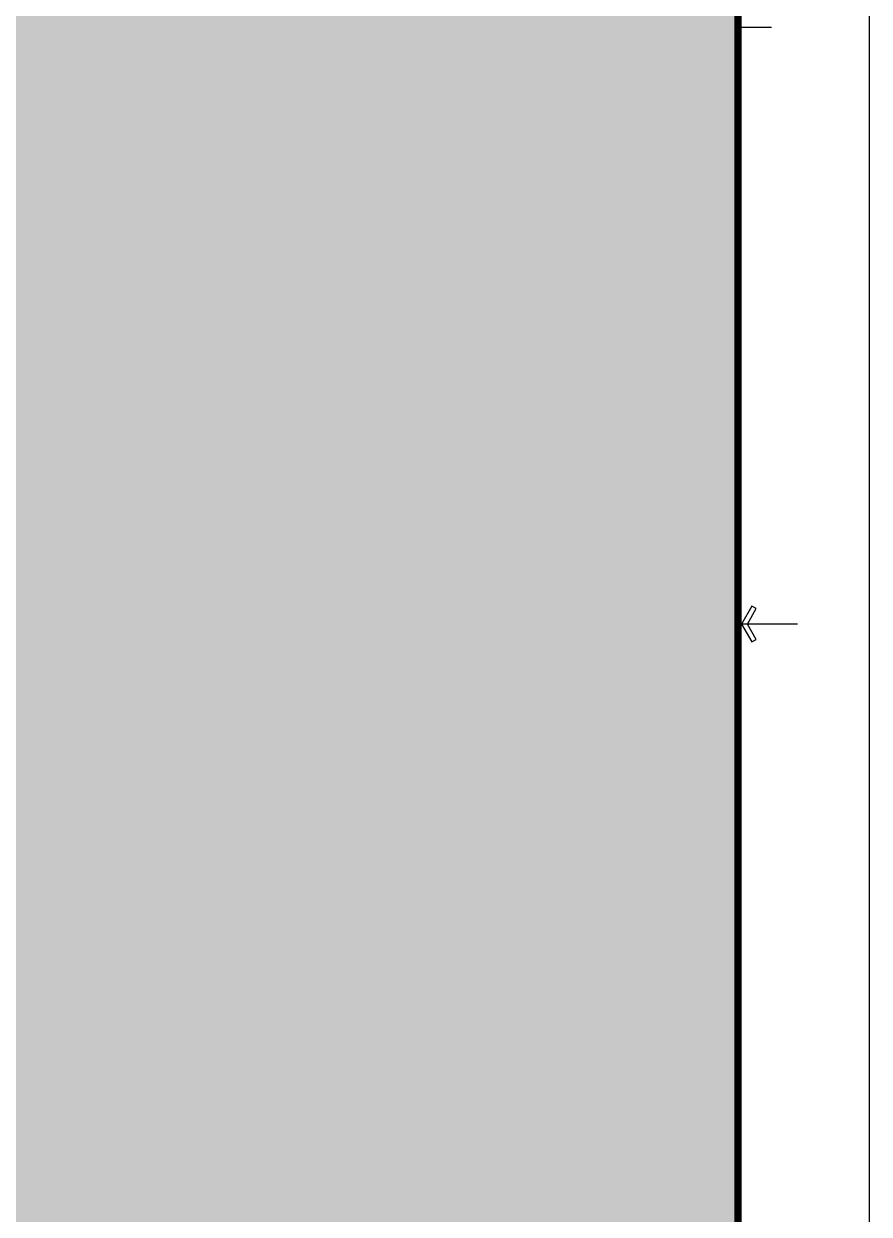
# Model space of a CAD drawing. Header units: millimetres. Extents: x 503489 to 750477, y -188693 to 126970.
# Drawn here: x 743392 to 750477, y -138595 to -128620 of the extents above; entities that cross this region are included whole.
import ezdxf

# ---------------------------------------------------------------- set-up
doc = ezdxf.new("R2010")
doc.units = ezdxf.units.MM
doc.header["$LTSCALE"] = 200
doc.header["$MEASUREMENT"] = 0
doc.layers.get('0').update_dxf_attribs({"linetype": 'CONTINUOUS'})
doc.layers.add('9', color=9, linetype='CONTINUOUS')
doc.layers.add('SHEET', color=7, linetype='CONTINUOUS')

# ---------------------------------------------------------------- blocks, each defined once
blk = doc.blocks.new('Form')
for p, q in [((41180, 19850), (40930, 19850)), ((41400, 14850), (40930, 14850))]:
    blk.add_line(p, q)
for points in [[(0, 0), (0, 29700), (42000, 29700), (42000, 0)], [(41015.9, 14699.7), (41053.1, 14720.9), (40979.4, 14850), (41053.1, 14979.1), (41015.9, 15000.3), (40930, 14850)]]:
    blk.add_lwpolyline(points, close=True)
at = {"layer": 'SHEET', "color": 3, "const_width": 60}
blk.add_lwpolyline([(1100, 1100), (1100, 28600), (40900, 28600), (40900, 1100)], close=True, dxfattribs=at)

msp = doc.modelspace()

# ---------------------------------------------------------------- hatches: boundary and pattern name
at = {"layer": '9', "true_color": 0x212830, "transparency": 33554559}
h = msp.add_hatch(dxfattribs=at)
h.set_pattern_fill('ANSI31', color=250)
h.set_pattern_definition([(45, (-129010.44264, 0), (-0.088388347648, 0.088388347648), [])])
h.paths.add_polyline_path([(709576.761, -119900), (709576.761, -147400), (749376.761, -147400), (749376.761, -119900)])

# ---------------------------------------------------------------- block references
msp.add_blockref('Form', (708476.761, -148500))

doc.saveas('drawing.dxf')
